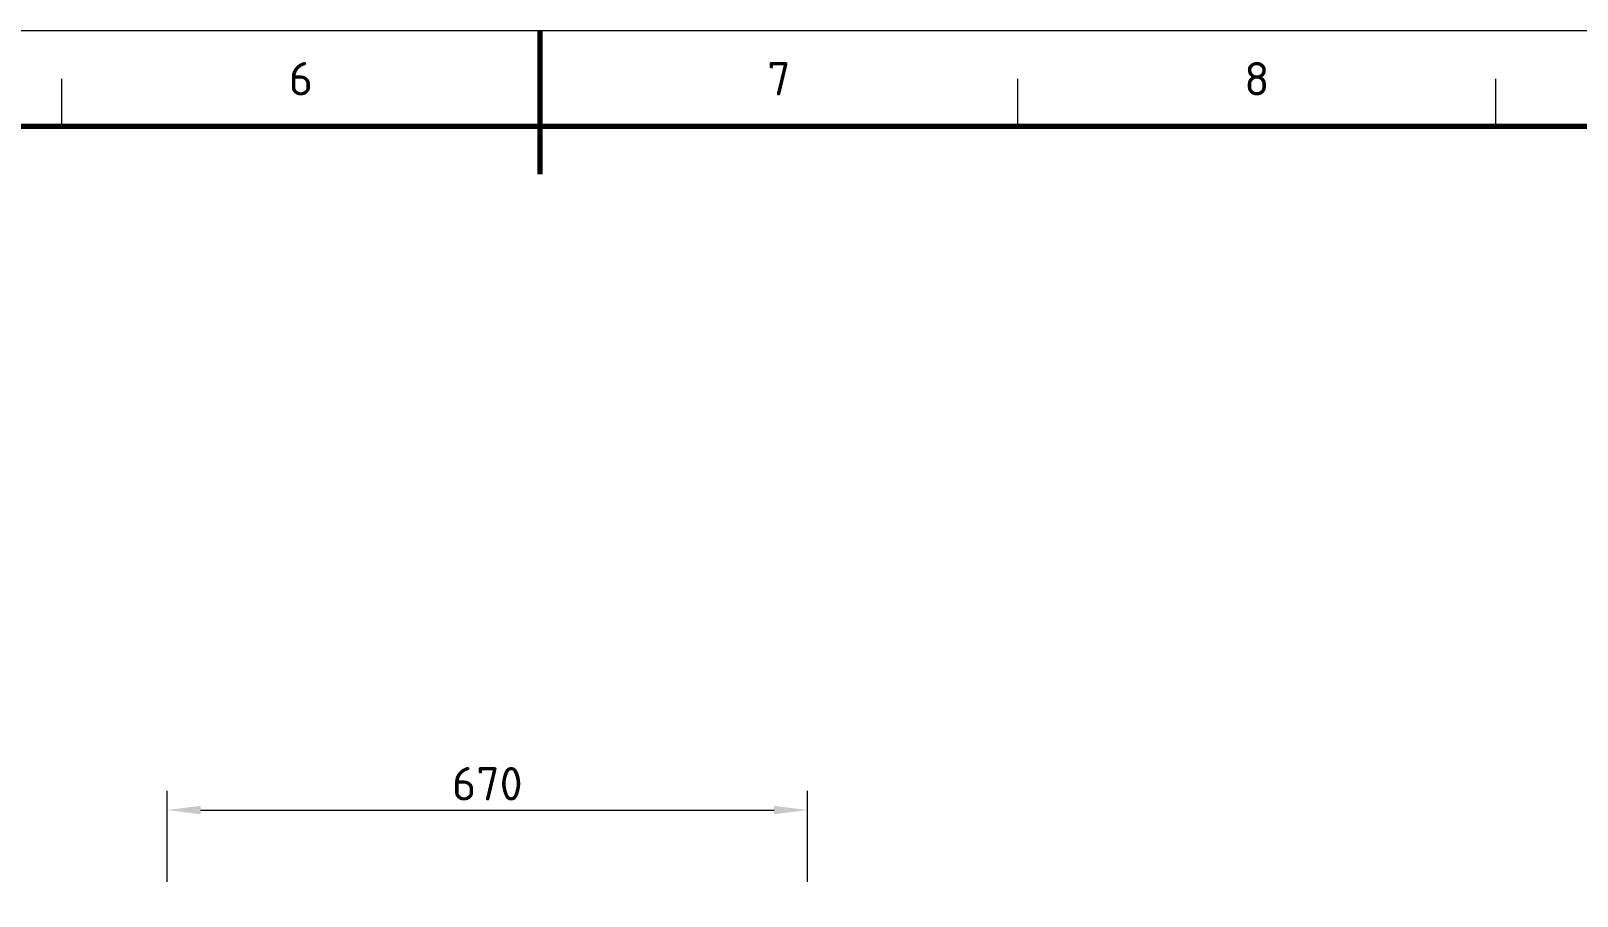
# Model space of a CAD drawing. Header units: millimetres. Extents: x 0 to 2382, y 0 to 420.
# Drawn here: x 243.8 to 405.5, y 329.5 to 420 of the extents above; entities that cross this region are included whole.
import ezdxf
from ezdxf.enums import TextEntityAlignment as Align

# ---------------------------------------------------------------- set-up
doc = ezdxf.new("R2010")
doc.units = ezdxf.units.MM
for name, color, linetype, lineweight in [('04-COTA', 3, 'CONTINUOUS', 18), ('06-TEXTO', 7, 'CONTINUOUS', 25), ('07-RECUADRO', 7, 'CONTINUOUS', 70), ('08-FINA', 5, 'CONTINUOUS', 18)]:
    doc.layers.add(name, color=color, linetype=linetype, lineweight=lineweight)
doc.styles.add('ISO3098', font='isocpeur.ttf')
doc.dimstyles.new('FLAMA-IRAM', dxfattribs={"dimtxt": 3.5, "dimasz": 3.5, "dimexe": 2, "dimexo": 1.5, "dimgap": 1, "dimtad": 1, "dimdec": 1, "dimtxsty": 'ISO3098', "dimblk": 'IRAM_FLECHA', "dimblk1": 'IRAM_FLECHA', "dimblk2": 'IRAM_FLECHA', "dimcen": 2.5, "dimclrd": 256, "dimclre": 256, "dimclrt": 256, "dimazin": 3, "dimtfac": 1, "dimtmove": 0, "dimatfit": 3, "dimlwd": 18, "dimlwe": 18})

# ---------------------------------------------------------------- blocks, each defined once
blk = doc.blocks.new('IRAM_FLECHA')
blk.add_solid([(0, 0), (-1, 0.125), (-1, -0.125)])

msp = doc.modelspace()

# ---------------------------------------------------------------- linework, layer by layer
at = {"layer": '07-RECUADRO'}
msp.add_line((297, 420), (297, 405), dxfattribs=at)
msp.add_lwpolyline([(25, 10), (584, 10), (584, 410), (25, 410)], close=True, dxfattribs=at)
at = {"layer": '08-FINA'}
for p, q in [((247, 410), (247, 415)), ((347, 410), (347, 415)), ((397, 410), (397, 415))]:
    msp.add_line(p, q, dxfattribs=at)
msp.add_lwpolyline([(0, 0), (594, 0), (594, 420), (0, 420)], close=True, dxfattribs=at)

# ---------------------------------------------------------------- texts
at = {"layer": '06-TEXTO', "style": 'ISO3098'}
for s, p in [('6', (272, 415)), ('7', (322, 415)), ('8', (372, 415))]:
    msp.add_text(s, height=3.5, dxfattribs=at).set_placement(p, align=Align.MIDDLE_CENTER)

# ---------------------------------------------------------------- dimensions: what is measured, and where the dimension line sits
at = {"layer": '04-COTA'}
msp.add_linear_dim(base=(258, 338.5), p1=(258, 329.5), p2=(325, 329.5), dimstyle='FLAMA-IRAM', override={"dimlfac": 10}, dxfattribs=at).render()

doc.saveas('drawing.dxf')
